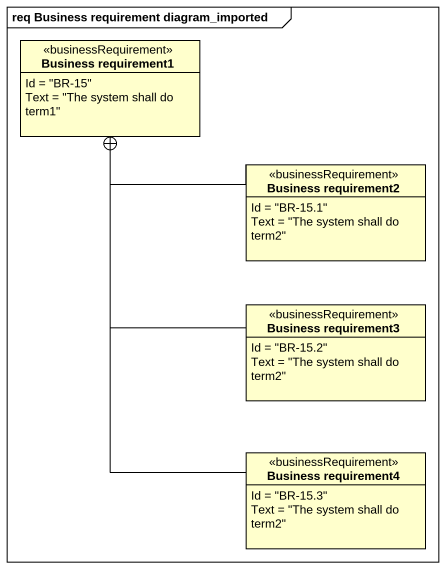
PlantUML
@startuml
mainframe req Business requirement diagram_imported
hide circle
hide empty members
class "Business requirement1" as Business_requirement1 <<businessRequirement>> {
  Id = "BR-15"
  Text = "The system shall do term1"
}
class "Business requirement2" as Business_requirement2 <<businessRequirement>> {
  Id = "BR-15.1"
  Text = "The system shall do term2"
}
class "Business requirement3" as Business_requirement3 <<businessRequirement>> {
  Id = "BR-15.2"
  Text = "The system shall do term2"
}
class "Business requirement4" as Business_requirement4 <<businessRequirement>> {
  Id = "BR-15.3"
  Text = "The system shall do term2"
}
Business_requirement2 -left-+ Business_requirement1
Business_requirement3 -up-+ Business_requirement1
Business_requirement4 -up-+ Business_requirement1
@enduml
